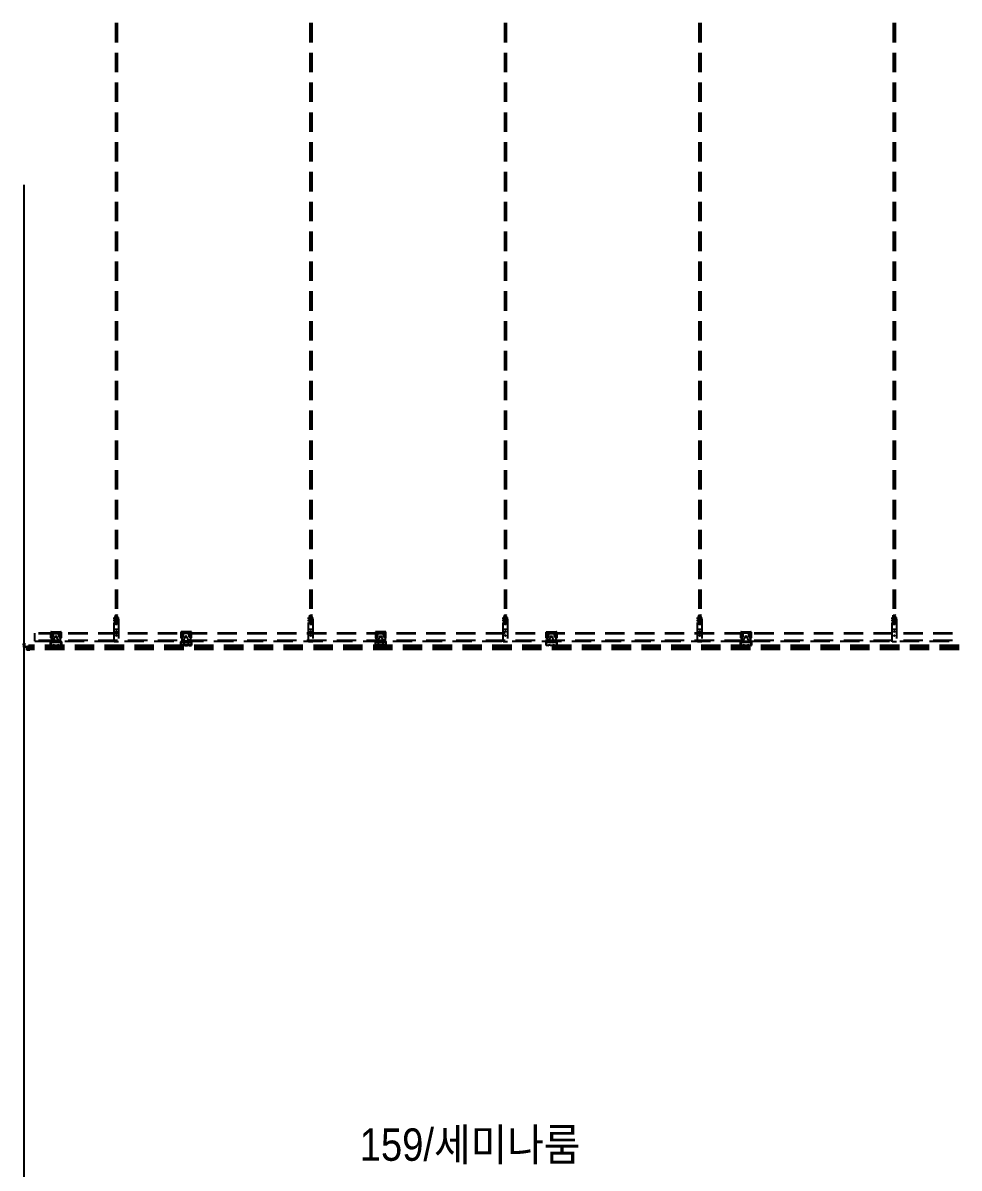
# Model space of a CAD drawing. Header units: millimetres. Extents: x -37526 to 92296, y -340 to 26760.
# Drawn here: x 50845 to 55178, y 5460 to 10760 of the extents above; entities that cross this region are included whole.
import ezdxf
from ezdxf.enums import TextEntityAlignment as Align

# ---------------------------------------------------------------- set-up
doc = ezdxf.new("R2010")
doc.units = ezdxf.units.MM
doc.header["$LTSCALE"] = 60
doc.linetypes.add('HID', pattern=[2.3, 1.5, -0.8])
doc.linetypes.add('HIDDEN', pattern=[2, 1, -1])
doc.layers.add('A-DOOR', color=4, linetype='Continuous')
doc.layers.add('인테리어', color=30, linetype='HIDDEN')
doc.layers.add('NOPLOT-TEXT', color=11, linetype='Continuous', plot=False)
doc.styles.add('Gtx', font='Dotum.ttf')

msp = doc.modelspace()

# ---------------------------------------------------------------- linework, layer by layer
at = {"layer": 'A-DOOR'}
msp.add_line((50850.1, 10010, 0), (50850.1, 3060), dxfattribs=at)
at = {"layer": '인테리어', "linetype": 'HID'}
for p, q in [((51273.2, 10760), (51273.2, 8018.7)), ((51282.2, 10760), (51282.2, 8020.5)), ((52173.2, 10760), (52173.2, 8018.7)), ((52182.2, 10760), (52182.2, 8020.5)), ((53073.2, 10760), (53073.2, 8018.7)), ((53082.2, 10760), (53082.2, 8020.5)), ((53973.2, 10760), (53973.2, 8018.7)), ((53982.2, 10760), (53982.2, 8020.5)), ((54873.2, 10760), (54873.2, 8018.7)), ((54882.2, 10760), (54882.2, 8020.5)), ((51267.7, 8001.3), (51267.7, 8007.5)), ((51285.2, 8008.4), (51270.2, 8008.4)), ((51272.4, 8017.5), (51283.4, 8019.7)), ((51272.4, 8017.5), (51273.2, 8018.7)), ((51272.4, 8015.5), (51283.4, 8017.7)), ((51272.4, 8017.5), (51273.2, 8016.7)), ((51272.4, 8015.5), (51273.2, 8016.7)), ((51272.4, 8013.5), (51283.4, 8015.6)), ((51272.4, 8015.5), (51273.2, 8014.6)), ((51272.4, 8013.5), (51273.2, 8014.6)), ((51272.4, 8011.4), (51283.4, 8013.6)), ((51272.4, 8013.5), (51273.2, 8012.6)), ((51272.4, 8011.4), (51273.2, 8012.6)), ((51272.4, 8009.4), (51283.4, 8011.6)), ((51272.4, 8011.4), (51273.2, 8010.5)), ((51272.4, 8009.4), (51273.2, 8010.5)), ((51272.4, 8009.4), (51273.2, 8008.5)), ((51272.7, 8001.2), (51272.7, 8007.5)), ((51273.2, 8018.7), (51282.2, 8020.5)), ((51273.2, 8018.7), (51282.2, 8020.5)), ((51273.2, 8016.7), (51282.2, 8018.5)), ((51273.2, 8016.7), (51282.2, 8018.5)), ((51273.2, 8014.6), (51282.2, 8016.4)), ((51273.2, 8014.6), (51282.2, 8016.4)), ((51273.2, 8012.6), (51282.2, 8014.4)), ((51273.2, 8012.6), (51282.2, 8014.4)), ((51273.2, 8010.5), (51282.2, 8012.3)), ((51273.2, 8010.5), (51282.2, 8012.3)), ((51273.2, 8008.5), (51282.2, 8010.3)), ((51273.2, 8008.5), (51282.2, 8010.3)), ((51277.6, 8008.4), (51283.4, 8009.5)), ((51282.2, 8020.5), (51283.4, 8019.7)), ((51282.2, 8018.5), (51283.4, 8019.7)), ((51282.2, 8018.5), (51283.4, 8017.7)), ((51282.2, 8016.4), (51283.4, 8017.7)), ((51282.2, 8016.4), (51283.4, 8015.6)), ((51282.2, 8014.4), (51283.4, 8015.6)), ((51282.2, 8014.4), (51283.4, 8013.6)), ((51282.2, 8012.3), (51283.4, 8013.6)), ((51282.2, 8012.3), (51283.4, 8011.6)), ((51282.2, 8010.3), (51283.4, 8011.6)), ((51282.2, 8010.3), (51283.4, 8009.5)), ((51282.3, 8008.4), (51283.4, 8009.5)), ((51282.7, 8001.2), (51282.7, 8007.5)), ((51287.7, 8001.3), (51287.7, 8007.5)), ((52167.7, 8001.3), (52167.7, 8007.5)), ((52185.2, 8008.4), (52170.2, 8008.4)), ((52172.4, 8017.5), (52183.4, 8019.7)), ((52172.4, 8017.5), (52173.2, 8018.7)), ((52172.4, 8015.5), (52183.4, 8017.7)), ((52172.4, 8017.5), (52173.2, 8016.7)), ((52172.4, 8015.5), (52173.2, 8016.7)), ((52172.4, 8013.5), (52183.4, 8015.6)), ((52172.4, 8015.5), (52173.2, 8014.6)), ((52172.4, 8013.5), (52173.2, 8014.6)), ((52172.4, 8011.4), (52183.4, 8013.6)), ((52172.4, 8013.5), (52173.2, 8012.6)), ((52172.4, 8011.4), (52173.2, 8012.6)), ((52172.4, 8009.4), (52183.4, 8011.6)), ((52172.4, 8011.4), (52173.2, 8010.5)), ((52172.4, 8009.4), (52173.2, 8010.5)), ((52172.4, 8009.4), (52173.2, 8008.5)), ((52172.7, 8001.2), (52172.7, 8007.5)), ((52173.2, 8018.7), (52182.2, 8020.5)), ((52173.2, 8018.7), (52182.2, 8020.5)), ((52173.2, 8016.7), (52182.2, 8018.5)), ((52173.2, 8016.7), (52182.2, 8018.5)), ((52173.2, 8014.6), (52182.2, 8016.4)), ((52173.2, 8014.6), (52182.2, 8016.4)), ((52173.2, 8012.6), (52182.2, 8014.4)), ((52173.2, 8012.6), (52182.2, 8014.4)), ((52173.2, 8010.5), (52182.2, 8012.3)), ((52173.2, 8010.5), (52182.2, 8012.3)), ((52173.2, 8008.5), (52182.2, 8010.3)), ((52173.2, 8008.5), (52182.2, 8010.3)), ((52177.6, 8008.4), (52183.4, 8009.5)), ((52182.2, 8020.5), (52183.4, 8019.7)), ((52182.2, 8018.5), (52183.4, 8019.7)), ((52182.2, 8018.5), (52183.4, 8017.7)), ((52182.2, 8016.4), (52183.4, 8017.7)), ((52182.2, 8016.4), (52183.4, 8015.6)), ((52182.2, 8014.4), (52183.4, 8015.6)), ((52182.2, 8014.4), (52183.4, 8013.6)), ((52182.2, 8012.3), (52183.4, 8013.6)), ((52182.2, 8012.3), (52183.4, 8011.6)), ((52182.2, 8010.3), (52183.4, 8011.6)), ((52182.2, 8010.3), (52183.4, 8009.5)), ((52182.3, 8008.4), (52183.4, 8009.5)), ((52182.7, 8001.2), (52182.7, 8007.5)), ((52187.7, 8001.3), (52187.7, 8007.5)), ((53067.7, 8001.3), (53067.7, 8007.5)), ((53085.2, 8008.4), (53070.2, 8008.4)), ((53072.4, 8017.5), (53083.4, 8019.7)), ((53072.4, 8017.5), (53073.2, 8018.7)), ((53072.4, 8015.5), (53083.4, 8017.7)), ((53072.4, 8017.5), (53073.2, 8016.7)), ((53072.4, 8015.5), (53073.2, 8016.7)), ((53072.4, 8013.5), (53083.4, 8015.6)), ((53072.4, 8015.5), (53073.2, 8014.6)), ((53072.4, 8013.5), (53073.2, 8014.6)), ((53072.4, 8011.4), (53083.4, 8013.6)), ((53072.4, 8013.5), (53073.2, 8012.6)), ((53072.4, 8011.4), (53073.2, 8012.6)), ((53072.4, 8009.4), (53083.4, 8011.6)), ((53072.4, 8011.4), (53073.2, 8010.5)), ((53072.4, 8009.4), (53073.2, 8010.5)), ((53072.4, 8009.4), (53073.2, 8008.5)), ((53072.7, 8001.2), (53072.7, 8007.5)), ((53073.2, 8018.7), (53082.2, 8020.5)), ((53073.2, 8018.7), (53082.2, 8020.5)), ((53073.2, 8016.7), (53082.2, 8018.5)), ((53073.2, 8016.7), (53082.2, 8018.5)), ((53073.2, 8014.6), (53082.2, 8016.4)), ((53073.2, 8014.6), (53082.2, 8016.4)), ((53073.2, 8012.6), (53082.2, 8014.4)), ((53073.2, 8012.6), (53082.2, 8014.4)), ((53073.2, 8010.5), (53082.2, 8012.3)), ((53073.2, 8010.5), (53082.2, 8012.3)), ((53073.2, 8008.5), (53082.2, 8010.3)), ((53073.2, 8008.5), (53082.2, 8010.3)), ((53077.6, 8008.4), (53083.4, 8009.5)), ((53082.2, 8020.5), (53083.4, 8019.7)), ((53082.2, 8018.5), (53083.4, 8019.7)), ((53082.2, 8018.5), (53083.4, 8017.7)), ((53082.2, 8016.4), (53083.4, 8017.7)), ((53082.2, 8016.4), (53083.4, 8015.6)), ((53082.2, 8014.4), (53083.4, 8015.6)), ((53082.2, 8014.4), (53083.4, 8013.6)), ((53082.2, 8012.3), (53083.4, 8013.6)), ((53082.2, 8012.3), (53083.4, 8011.6)), ((53082.2, 8010.3), (53083.4, 8011.6)), ((53082.2, 8010.3), (53083.4, 8009.5)), ((53082.3, 8008.4), (53083.4, 8009.5)), ((53082.7, 8001.2), (53082.7, 8007.5)), ((53087.7, 8001.3), (53087.7, 8007.5)), ((53967.7, 8001.3), (53967.7, 8007.5)), ((53985.2, 8008.4), (53970.2, 8008.4)), ((53972.4, 8017.5), (53983.4, 8019.7)), ((53972.4, 8017.5), (53973.2, 8018.7)), ((53972.4, 8015.5), (53983.4, 8017.7)), ((53972.4, 8017.5), (53973.2, 8016.7)), ((53972.4, 8015.5), (53973.2, 8016.7)), ((53972.4, 8013.5), (53983.4, 8015.6)), ((53972.4, 8015.5), (53973.2, 8014.6)), ((53972.4, 8013.5), (53973.2, 8014.6)), ((53972.4, 8011.4), (53983.4, 8013.6)), ((53972.4, 8013.5), (53973.2, 8012.6)), ((53972.4, 8011.4), (53973.2, 8012.6)), ((53972.4, 8009.4), (53983.4, 8011.6)), ((53972.4, 8011.4), (53973.2, 8010.5)), ((53972.4, 8009.4), (53973.2, 8010.5)), ((53972.4, 8009.4), (53973.2, 8008.5)), ((53972.7, 8001.2), (53972.7, 8007.5)), ((53973.2, 8018.7), (53982.2, 8020.5)), ((53973.2, 8018.7), (53982.2, 8020.5)), ((53973.2, 8016.7), (53982.2, 8018.5)), ((53973.2, 8016.7), (53982.2, 8018.5)), ((53973.2, 8014.6), (53982.2, 8016.4)), ((53973.2, 8014.6), (53982.2, 8016.4)), ((53973.2, 8012.6), (53982.2, 8014.4)), ((53973.2, 8012.6), (53982.2, 8014.4)), ((53973.2, 8010.5), (53982.2, 8012.3)), ((53973.2, 8010.5), (53982.2, 8012.3)), ((53973.2, 8008.5), (53982.2, 8010.3)), ((53973.2, 8008.5), (53982.2, 8010.3)), ((53977.6, 8008.4), (53983.4, 8009.5)), ((53982.2, 8020.5), (53983.4, 8019.7)), ((53982.2, 8018.5), (53983.4, 8019.7)), ((53982.2, 8018.5), (53983.4, 8017.7)), ((53982.2, 8016.4), (53983.4, 8017.7)), ((53982.2, 8016.4), (53983.4, 8015.6)), ((53982.2, 8014.4), (53983.4, 8015.6)), ((53982.2, 8014.4), (53983.4, 8013.6)), ((53982.2, 8012.3), (53983.4, 8013.6)), ((53982.2, 8012.3), (53983.4, 8011.6)), ((53982.2, 8010.3), (53983.4, 8011.6)), ((53982.2, 8010.3), (53983.4, 8009.5)), ((53982.3, 8008.4), (53983.4, 8009.5)), ((53982.7, 8001.2), (53982.7, 8007.5)), ((53987.7, 8001.3), (53987.7, 8007.5)), ((54867.7, 8001.3), (54867.7, 8007.5)), ((54885.2, 8008.4), (54870.2, 8008.4)), ((54872.4, 8017.5), (54883.4, 8019.7)), ((54872.4, 8017.5), (54873.2, 8018.7)), ((54872.4, 8015.5), (54883.4, 8017.7)), ((54872.4, 8017.5), (54873.2, 8016.7)), ((54872.4, 8015.5), (54873.2, 8016.7)), ((54872.4, 8013.5), (54883.4, 8015.6)), ((54872.4, 8015.5), (54873.2, 8014.6)), ((54872.4, 8013.5), (54873.2, 8014.6)), ((54872.4, 8011.4), (54883.4, 8013.6)), ((54872.4, 8013.5), (54873.2, 8012.6)), ((54872.4, 8011.4), (54873.2, 8012.6)), ((54872.4, 8009.4), (54883.4, 8011.6)), ((54872.4, 8011.4), (54873.2, 8010.5)), ((54872.4, 8009.4), (54873.2, 8010.5)), ((54872.4, 8009.4), (54873.2, 8008.5)), ((54872.7, 8001.2), (54872.7, 8007.5)), ((54873.2, 8018.7), (54882.2, 8020.5)), ((54873.2, 8018.7), (54882.2, 8020.5)), ((54873.2, 8016.7), (54882.2, 8018.5)), ((54873.2, 8016.7), (54882.2, 8018.5)), ((54873.2, 8014.6), (54882.2, 8016.4)), ((54873.2, 8014.6), (54882.2, 8016.4)), ((54873.2, 8012.6), (54882.2, 8014.4)), ((54873.2, 8012.6), (54882.2, 8014.4)), ((54873.2, 8010.5), (54882.2, 8012.3)), ((54873.2, 8010.5), (54882.2, 8012.3)), ((54873.2, 8008.5), (54882.2, 8010.3)), ((54873.2, 8008.5), (54882.2, 8010.3)), ((54877.6, 8008.4), (54883.4, 8009.5)), ((54882.2, 8020.5), (54883.4, 8019.7)), ((54882.2, 8018.5), (54883.4, 8019.7)), ((54882.2, 8018.5), (54883.4, 8017.7)), ((54882.2, 8016.4), (54883.4, 8017.7)), ((54882.2, 8016.4), (54883.4, 8015.6)), ((54882.2, 8014.4), (54883.4, 8015.6)), ((54882.2, 8014.4), (54883.4, 8013.6)), ((54882.2, 8012.3), (54883.4, 8013.6)), ((54882.2, 8012.3), (54883.4, 8011.6)), ((54882.2, 8010.3), (54883.4, 8011.6)), ((54882.2, 8010.3), (54883.4, 8009.5)), ((54882.3, 8008.4), (54883.4, 8009.5)), ((54882.7, 8001.2), (54882.7, 8007.5)), ((54887.7, 8001.3), (54887.7, 8007.5)), ((51267.7, 7991.3), (51267.7, 7997.5)), ((51270.2, 7990.4), (51272.7, 7990.4)), ((51272.4, 7989), (51279.4, 7990.4)), ((51272.4, 7989), (51273.2, 7990.2)), ((51272.4, 7986.9), (51283.4, 7989.1)), ((51272.4, 7989), (51273.2, 7988.1)), ((51272.4, 7986.9), (51273.2, 7988.1)), ((51272.4, 7984.9), (51283.4, 7987.1)), ((51272.4, 7986.9), (51273.2, 7986.1)), ((51272.4, 7984.9), (51273.2, 7986.1)), ((51272.4, 7982.9), (51283.4, 7985)), ((51272.4, 7984.9), (51273.2, 7984)), ((51272.4, 7982.9), (51273.2, 7984)), ((51272.4, 7980.8), (51283.4, 7983)), ((51272.4, 7982.9), (51273.2, 7982)), ((51272.4, 7980.8), (51273.2, 7982)), ((51272.4, 7978.8), (51283.4, 7981)), ((51272.4, 7980.8), (51273.2, 7980)), ((51272.4, 7978.8), (51273.2, 7980)), ((51272.4, 7978.8), (51273.2, 7977.9)), ((51272.7, 7991.2), (51272.7, 7997.5)), ((51272.7, 7990.4), (51282.7, 7990.4)), ((51273, 7990.4), (51273.2, 7990.2)), ((51273.2, 7990.2), (51274.3, 7990.4)), ((51273.2, 7990.2), (51274.3, 7990.4)), ((51273.2, 7988.1), (51282.2, 7989.9)), ((51273.2, 7988.1), (51282.2, 7989.9)), ((51273.2, 7986.1), (51282.2, 7987.9)), ((51273.2, 7986.1), (51282.2, 7987.9)), ((51273.2, 7984), (51282.2, 7985.8)), ((51273.2, 7984), (51282.2, 7985.8)), ((51273.2, 7982), (51282.2, 7983.8)), ((51273.2, 7982), (51282.2, 7983.8)), ((51273.2, 7980), (51282.2, 7981.8)), ((51273.2, 7980), (51282.2, 7981.8)), ((51273.2, 7977.9), (51282.2, 7979.7)), ((51273.2, 7977.9), (51282.2, 7979.7)), ((51273.2, 7977.9), (51282.2, 7977.9)), ((51282.2, 7989.9), (51282.6, 7990.4)), ((51282.2, 7989.9), (51283.4, 7989.1)), ((51282.2, 7987.9), (51283.4, 7989.1)), ((51282.2, 7987.9), (51283.4, 7987.1)), ((51282.2, 7985.8), (51283.4, 7987.1)), ((51282.2, 7985.8), (51283.4, 7985)), ((51282.2, 7983.8), (51283.4, 7985)), ((51282.2, 7983.8), (51283.4, 7983)), ((51282.2, 7981.8), (51283.4, 7983)), ((51282.2, 7981.8), (51283.4, 7981)), ((51282.2, 7979.7), (51283.4, 7981)), ((51282.2, 7979.7), (51282.2, 7977.9)), ((51282.7, 7991.2), (51282.7, 7997.5)), ((51282.7, 7990.4), (51285.2, 7990.4)), ((51287.7, 7991.3), (51287.7, 7997.5)), ((52167.7, 7991.3), (52167.7, 7997.5)), ((52170.2, 7990.4), (52172.7, 7990.4)), ((52172.4, 7989), (52179.4, 7990.4)), ((52172.4, 7989), (52173.2, 7990.2)), ((52172.4, 7986.9), (52183.4, 7989.1)), ((52172.4, 7989), (52173.2, 7988.1)), ((52172.4, 7986.9), (52173.2, 7988.1)), ((52172.4, 7984.9), (52183.4, 7987.1)), ((52172.4, 7986.9), (52173.2, 7986.1)), ((52172.4, 7984.9), (52173.2, 7986.1)), ((52172.4, 7982.9), (52183.4, 7985)), ((52172.4, 7984.9), (52173.2, 7984)), ((52172.4, 7982.9), (52173.2, 7984)), ((52172.4, 7980.8), (52183.4, 7983)), ((52172.4, 7982.9), (52173.2, 7982)), ((52172.4, 7980.8), (52173.2, 7982)), ((52172.4, 7978.8), (52183.4, 7981)), ((52172.4, 7980.8), (52173.2, 7980)), ((52172.4, 7978.8), (52173.2, 7980)), ((52172.4, 7978.8), (52173.2, 7977.9)), ((52172.7, 7991.2), (52172.7, 7997.5)), ((52172.7, 7990.4), (52182.7, 7990.4)), ((52173, 7990.4), (52173.2, 7990.2)), ((52173.2, 7990.2), (52174.3, 7990.4)), ((52173.2, 7990.2), (52174.3, 7990.4)), ((52173.2, 7988.1), (52182.2, 7989.9)), ((52173.2, 7988.1), (52182.2, 7989.9)), ((52173.2, 7986.1), (52182.2, 7987.9)), ((52173.2, 7986.1), (52182.2, 7987.9)), ((52173.2, 7984), (52182.2, 7985.8)), ((52173.2, 7984), (52182.2, 7985.8)), ((52173.2, 7982), (52182.2, 7983.8)), ((52173.2, 7982), (52182.2, 7983.8)), ((52173.2, 7980), (52182.2, 7981.8)), ((52173.2, 7980), (52182.2, 7981.8)), ((52173.2, 7977.9), (52182.2, 7979.7)), ((52173.2, 7977.9), (52182.2, 7979.7)), ((52173.2, 7977.9), (52182.2, 7977.9)), ((52182.2, 7989.9), (52182.6, 7990.4)), ((52182.2, 7989.9), (52183.4, 7989.1)), ((52182.2, 7987.9), (52183.4, 7989.1)), ((52182.2, 7987.9), (52183.4, 7987.1)), ((52182.2, 7985.8), (52183.4, 7987.1)), ((52182.2, 7985.8), (52183.4, 7985)), ((52182.2, 7983.8), (52183.4, 7985)), ((52182.2, 7983.8), (52183.4, 7983)), ((52182.2, 7981.8), (52183.4, 7983)), ((52182.2, 7981.8), (52183.4, 7981)), ((52182.2, 7979.7), (52183.4, 7981)), ((52182.2, 7979.7), (52182.2, 7977.9)), ((52182.7, 7991.2), (52182.7, 7997.5)), ((52182.7, 7990.4), (52185.2, 7990.4)), ((52187.7, 7991.3), (52187.7, 7997.5)), ((53067.7, 7991.3), (53067.7, 7997.5)), ((53070.2, 7990.4), (53072.7, 7990.4)), ((53072.4, 7989), (53079.4, 7990.4)), ((53072.4, 7989), (53073.2, 7990.2)), ((53072.4, 7986.9), (53083.4, 7989.1)), ((53072.4, 7989), (53073.2, 7988.1)), ((53072.4, 7986.9), (53073.2, 7988.1)), ((53072.4, 7984.9), (53083.4, 7987.1)), ((53072.4, 7986.9), (53073.2, 7986.1)), ((53072.4, 7984.9), (53073.2, 7986.1)), ((53072.4, 7982.9), (53083.4, 7985)), ((53072.4, 7984.9), (53073.2, 7984)), ((53072.4, 7982.9), (53073.2, 7984)), ((53072.4, 7980.8), (53083.4, 7983)), ((53072.4, 7982.9), (53073.2, 7982)), ((53072.4, 7980.8), (53073.2, 7982)), ((53072.4, 7978.8), (53083.4, 7981)), ((53072.4, 7980.8), (53073.2, 7980)), ((53072.4, 7978.8), (53073.2, 7980)), ((53072.4, 7978.8), (53073.2, 7977.9)), ((53072.7, 7991.2), (53072.7, 7997.5)), ((53072.7, 7990.4), (53082.7, 7990.4)), ((53073, 7990.4), (53073.2, 7990.2)), ((53073.2, 7990.2), (53074.3, 7990.4)), ((53073.2, 7990.2), (53074.3, 7990.4)), ((53073.2, 7988.1), (53082.2, 7989.9)), ((53073.2, 7988.1), (53082.2, 7989.9)), ((53073.2, 7986.1), (53082.2, 7987.9)), ((53073.2, 7986.1), (53082.2, 7987.9)), ((53073.2, 7984), (53082.2, 7985.8)), ((53073.2, 7984), (53082.2, 7985.8)), ((53073.2, 7982), (53082.2, 7983.8)), ((53073.2, 7982), (53082.2, 7983.8)), ((53073.2, 7980), (53082.2, 7981.8)), ((53073.2, 7980), (53082.2, 7981.8)), ((53073.2, 7977.9), (53082.2, 7979.7)), ((53073.2, 7977.9), (53082.2, 7979.7)), ((53073.2, 7977.9), (53082.2, 7977.9)), ((53082.2, 7989.9), (53082.6, 7990.4)), ((53082.2, 7989.9), (53083.4, 7989.1)), ((53082.2, 7987.9), (53083.4, 7989.1)), ((53082.2, 7987.9), (53083.4, 7987.1)), ((53082.2, 7985.8), (53083.4, 7987.1)), ((53082.2, 7985.8), (53083.4, 7985)), ((53082.2, 7983.8), (53083.4, 7985)), ((53082.2, 7983.8), (53083.4, 7983)), ((53082.2, 7981.8), (53083.4, 7983)), ((53082.2, 7981.8), (53083.4, 7981)), ((53082.2, 7979.7), (53083.4, 7981)), ((53082.2, 7979.7), (53082.2, 7977.9)), ((53082.7, 7991.2), (53082.7, 7997.5)), ((53082.7, 7990.4), (53085.2, 7990.4)), ((53087.7, 7991.3), (53087.7, 7997.5)), ((53967.7, 7991.3), (53967.7, 7997.5)), ((53970.2, 7990.4), (53972.7, 7990.4)), ((53972.4, 7989), (53979.4, 7990.4)), ((53972.4, 7989), (53973.2, 7990.2)), ((53972.4, 7986.9), (53983.4, 7989.1)), ((53972.4, 7989), (53973.2, 7988.1)), ((53972.4, 7986.9), (53973.2, 7988.1)), ((53972.4, 7984.9), (53983.4, 7987.1)), ((53972.4, 7986.9), (53973.2, 7986.1)), ((53972.4, 7984.9), (53973.2, 7986.1)), ((53972.4, 7982.9), (53983.4, 7985)), ((53972.4, 7984.9), (53973.2, 7984)), ((53972.4, 7982.9), (53973.2, 7984)), ((53972.4, 7980.8), (53983.4, 7983)), ((53972.4, 7982.9), (53973.2, 7982)), ((53972.4, 7980.8), (53973.2, 7982)), ((53972.4, 7978.8), (53983.4, 7981)), ((53972.4, 7980.8), (53973.2, 7980)), ((53972.4, 7978.8), (53973.2, 7980)), ((53972.4, 7978.8), (53973.2, 7977.9)), ((53972.7, 7991.2), (53972.7, 7997.5)), ((53972.7, 7990.4), (53982.7, 7990.4)), ((53973, 7990.4), (53973.2, 7990.2)), ((53973.2, 7990.2), (53974.3, 7990.4)), ((53973.2, 7990.2), (53974.3, 7990.4)), ((53973.2, 7988.1), (53982.2, 7989.9)), ((53973.2, 7988.1), (53982.2, 7989.9)), ((53973.2, 7986.1), (53982.2, 7987.9)), ((53973.2, 7986.1), (53982.2, 7987.9)), ((53973.2, 7984), (53982.2, 7985.8)), ((53973.2, 7984), (53982.2, 7985.8)), ((53973.2, 7982), (53982.2, 7983.8)), ((53973.2, 7982), (53982.2, 7983.8)), ((53973.2, 7980), (53982.2, 7981.8)), ((53973.2, 7980), (53982.2, 7981.8)), ((53973.2, 7977.9), (53982.2, 7979.7)), ((53973.2, 7977.9), (53982.2, 7979.7)), ((53973.2, 7977.9), (53982.2, 7977.9)), ((53982.2, 7989.9), (53982.6, 7990.4)), ((53982.2, 7989.9), (53983.4, 7989.1)), ((53982.2, 7987.9), (53983.4, 7989.1)), ((53982.2, 7987.9), (53983.4, 7987.1)), ((53982.2, 7985.8), (53983.4, 7987.1)), ((53982.2, 7985.8), (53983.4, 7985)), ((53982.2, 7983.8), (53983.4, 7985)), ((53982.2, 7983.8), (53983.4, 7983)), ((53982.2, 7981.8), (53983.4, 7983)), ((53982.2, 7981.8), (53983.4, 7981)), ((53982.2, 7979.7), (53983.4, 7981)), ((53982.2, 7979.7), (53982.2, 7977.9)), ((53982.7, 7991.2), (53982.7, 7997.5)), ((53982.7, 7990.4), (53985.2, 7990.4)), ((53987.7, 7991.3), (53987.7, 7997.5)), ((54867.7, 7991.3), (54867.7, 7997.5)), ((54870.2, 7990.4), (54872.7, 7990.4)), ((54872.4, 7989), (54879.4, 7990.4)), ((54872.4, 7989), (54873.2, 7990.2)), ((54872.4, 7986.9), (54883.4, 7989.1)), ((54872.4, 7989), (54873.2, 7988.1)), ((54872.4, 7986.9), (54873.2, 7988.1)), ((54872.4, 7984.9), (54883.4, 7987.1)), ((54872.4, 7986.9), (54873.2, 7986.1)), ((54872.4, 7984.9), (54873.2, 7986.1)), ((54872.4, 7982.9), (54883.4, 7985)), ((54872.4, 7984.9), (54873.2, 7984)), ((54872.4, 7982.9), (54873.2, 7984)), ((54872.4, 7980.8), (54883.4, 7983)), ((54872.4, 7982.9), (54873.2, 7982)), ((54872.4, 7980.8), (54873.2, 7982)), ((54872.4, 7978.8), (54883.4, 7981)), ((54872.4, 7980.8), (54873.2, 7980)), ((54872.4, 7978.8), (54873.2, 7980)), ((54872.4, 7978.8), (54873.2, 7977.9)), ((54872.7, 7991.2), (54872.7, 7997.5)), ((54872.7, 7990.4), (54882.7, 7990.4)), ((54873, 7990.4), (54873.2, 7990.2)), ((54873.2, 7990.2), (54874.3, 7990.4)), ((54873.2, 7990.2), (54874.3, 7990.4)), ((54873.2, 7988.1), (54882.2, 7989.9)), ((54873.2, 7988.1), (54882.2, 7989.9)), ((54873.2, 7986.1), (54882.2, 7987.9)), ((54873.2, 7986.1), (54882.2, 7987.9)), ((54873.2, 7984), (54882.2, 7985.8)), ((54873.2, 7984), (54882.2, 7985.8)), ((54873.2, 7982), (54882.2, 7983.8)), ((54873.2, 7982), (54882.2, 7983.8)), ((54873.2, 7980), (54882.2, 7981.8)), ((54873.2, 7980), (54882.2, 7981.8)), ((54873.2, 7977.9), (54882.2, 7979.7)), ((54873.2, 7977.9), (54882.2, 7979.7)), ((54873.2, 7977.9), (54882.2, 7977.9)), ((54882.2, 7989.9), (54882.6, 7990.4)), ((54882.2, 7989.9), (54883.4, 7989.1)), ((54882.2, 7987.9), (54883.4, 7989.1)), ((54882.2, 7987.9), (54883.4, 7987.1)), ((54882.2, 7985.8), (54883.4, 7987.1)), ((54882.2, 7985.8), (54883.4, 7985)), ((54882.2, 7983.8), (54883.4, 7985)), ((54882.2, 7983.8), (54883.4, 7983)), ((54882.2, 7981.8), (54883.4, 7983)), ((54882.2, 7981.8), (54883.4, 7981)), ((54882.2, 7979.7), (54883.4, 7981)), ((54882.2, 7979.7), (54882.2, 7977.9)), ((54882.7, 7991.2), (54882.7, 7997.5)), ((54882.7, 7990.4), (54885.2, 7990.4)), ((54887.7, 7991.3), (54887.7, 7997.5)), ((55147.5, 7935, 0), (50901.2, 7935, 0)), ((50901.2, 7899), (50901.2, 7935)), ((55147.5, 7933, 0), (50901.2, 7933, 0)), ((55147.5, 7901, 0), (50901.2, 7901, 0)), ((50901.2, 7899, 0), (55147.5, 7899, 0)), ((50978.5, 7935), (50978.5, 7901)), ((51018.5, 7935), (50978.5, 7935)), ((50978.5, 7901), (50982.5, 7899)), ((50982.5, 7899), (51014.5, 7899)), ((50982.6, 7894.5), (50998.5, 7924.3)), ((51014.5, 7894.5), (50998.5, 7924.3)), ((51018.5, 7901), (51014.5, 7899)), ((51018.5, 7935), (51018.5, 7901)), ((51581, 7935), (51581, 7901)), ((51581, 7935), (51621, 7935)), ((51581, 7901), (51585, 7899)), ((51585, 7894.5), (51601, 7924.3)), ((51617, 7899), (51585, 7899)), ((51616.9, 7894.5), (51601, 7924.3)), ((51621, 7901), (51617, 7899)), ((51621, 7935), (51621, 7901)), ((52481, 7935), (52481, 7901)), ((52481, 7935), (52521, 7935)), ((52481, 7901), (52485, 7899)), ((52485, 7894.5), (52501, 7924.3)), ((52517, 7899), (52485, 7899)), ((52516.9, 7894.5), (52501, 7924.3)), ((52521, 7901), (52517, 7899)), ((52521, 7935), (52521, 7901)), ((53271.5, 7935), (53271.5, 7901)), ((53311.5, 7935), (53271.5, 7935)), ((53271.5, 7901), (53275.5, 7899)), ((53275.5, 7894.5), (53291.5, 7924.3)), ((53275.5, 7899), (53307.5, 7899)), ((53307.5, 7894.5), (53291.5, 7924.3)), ((53311.5, 7901), (53307.5, 7899)), ((53311.5, 7935), (53311.5, 7901)), ((54171.5, 7935), (54171.5, 7901)), ((54211.5, 7935), (54171.5, 7935)), ((54171.5, 7901), (54175.5, 7899)), ((54175.5, 7894.5), (54191.5, 7924.3)), ((54175.5, 7899), (54207.5, 7899)), ((54207.5, 7894.5), (54191.5, 7924.3)), ((54211.5, 7901), (54207.5, 7899)), ((54211.5, 7935), (54211.5, 7901)), ((50845.4, 7881.6, 0), (50852.1, 7882.9, 0)), ((50845.4, 7881.6), (50852.1, 7882.9)), ((50845.4, 7881.6, 0), (50852.1, 7880.3, 0)), ((50845.4, 7881.6), (50852.1, 7880.3)), ((50852.1, 7883.5, 0), (50852.1, 7879.7, 0)), ((50852.1, 7883.5), (50852.1, 7879.7)), ((55177.5, 7879), (50871.2, 7879)), ((50871.2, 7860, 0), (50871.2, 7879, 0)), ((55177.5, 7869.5), (50871.2, 7869.5)), ((55177.5, 7860), (50871.2, 7860)), ((51014.5, 7894.5), (50982.6, 7894.5)), ((51585, 7894.5), (51616.9, 7894.5)), ((52485, 7894.5), (52516.9, 7894.5)), ((53307.5, 7894.5), (53275.5, 7894.5)), ((54207.5, 7894.5), (54175.5, 7894.5))]:
    msp.add_line(p, q, dxfattribs=at)
at = {"layer": '인테리어', "linetype": 'HID', "elevation": 0}
for points in [[(51267.7, 8000.4), (51287.7, 8000.4), (51287.7, 7895.4), (51267.7, 7895.4), (51267.7, 8000.4)], [(51267.7, 7998.4), (51287.7, 7998.4)], [(51267.7, 7953.5), (51287.7, 7953.5)], [(52167.7, 8000.4), (52187.7, 8000.4), (52187.7, 7895.4), (52167.7, 7895.4), (52167.7, 8000.4)], [(52167.7, 7998.4), (52187.7, 7998.4)], [(52167.7, 7953.5), (52187.7, 7953.5)], [(53067.7, 8000.4), (53087.7, 8000.4), (53087.7, 7895.4), (53067.7, 7895.4), (53067.7, 8000.4)], [(53067.7, 7998.4), (53087.7, 7998.4)], [(53067.7, 7953.5), (53087.7, 7953.5)], [(53967.7, 8000.4), (53987.7, 8000.4), (53987.7, 7895.4), (53967.7, 7895.4), (53967.7, 8000.4)], [(53967.7, 7998.4), (53987.7, 7998.4)], [(53967.7, 7953.5), (53987.7, 7953.5)], [(54867.7, 8000.4), (54887.7, 8000.4), (54887.7, 7895.4), (54867.7, 7895.4), (54867.7, 8000.4)], [(54867.7, 7998.4), (54887.7, 7998.4)], [(54867.7, 7953.5), (54887.7, 7953.5)]]:
    msp.add_lwpolyline(points, dxfattribs=at)
for points in [[(50985.1, 7881.8), (50991.2, 7881.8, -0.275955), (50992.1, 7881.2), (50992.6, 7880.4, 0.275955), (50993.5, 7879.8), (51003.6, 7879.8, 0.275955), (51004.5, 7880.4), (51004.9, 7881.2, -0.275955), (51005.8, 7881.8), (51011.9, 7881.8, -0.275955), (51012.8, 7881.2), (51013.3, 7880.4, 0.275955), (51014.2, 7879.8), (51021.7, 7879.8, 0.414214), (51022.7, 7880.8), (51022.7, 7896.3, 0.414214), (51021.9, 7897.2), (51018.5, 7897.2, 0.414214), (51017.7, 7896.3), (51017.7, 7894.7), (51016.9, 7894.7), (51016.9, 7896.3, -0.414214), (51018.5, 7898), (51021.9, 7898, -0.414214), (51023.5, 7896.3), (51023.5, 7880, -0.414214), (51022.5, 7879), (51013.7, 7879, -0.275955), (51012.8, 7879.5), (51012.3, 7880.4, 0.275955), (51011.5, 7880.9), (51006.3, 7880.9, 0.275955), (51005.4, 7880.4), (51005, 7879.5, -0.275955), (51004.1, 7879), (50993, 7879, -0.275955), (50992.1, 7879.5), (50991.6, 7880.4, 0.275955), (50990.7, 7880.9), (50985.6, 7880.9, 0.275955), (50984.7, 7880.4), (50984.3, 7879.5, -0.275955), (50983.4, 7879), (50974.5, 7879, -0.414214), (50973.5, 7880), (50973.5, 7896.3, -0.414214), (50975.2, 7898), (50978.5, 7898, -0.414214), (50980.2, 7896.3), (50980.2, 7894.7), (50979.4, 7894.7), (50979.4, 7896.3, 0.414214), (50978.5, 7897.2), (50975.2, 7897.2, 0.414214), (50974.4, 7896.3), (50974.4, 7880.8, 0.414214), (50975.4, 7879.8), (50982.9, 7879.8, 0.275955), (50983.8, 7880.4), (50984.2, 7881.2, -0.275955)], [(51016.1, 7905.9), (51016.1, 7894.5), (51021.8, 7894.5), (51021.8, 7892.5), (50975.3, 7892.5), (50975.3, 7894.5), (50980.9, 7894.5), (50980.9, 7905.9), (50974, 7914.7), (50974, 7939.8, -0.414214), (50975.7, 7941.5), (51021.4, 7941.5, -0.414214), (51023, 7939.8), (51023, 7914.7)], [(50980.6, 7932), (50980.6, 7917.9, 0.414214), (50981.6, 7916.9), (50984.4, 7916.9, 0.414214), (50985.4, 7917.9), (50985.4, 7932, 0.414214), (50984.4, 7933), (50981.6, 7933, 0.414214)], [(51016.4, 7932), (51016.4, 7917.9, -0.414214), (51015.4, 7916.9), (51012.7, 7916.9, -0.414214), (51011.7, 7917.9), (51011.7, 7932, -0.414214), (51012.7, 7933), (51015.4, 7933, -0.414214)], [(51614.4, 7881.8), (51608.3, 7881.8, 0.275955), (51607.4, 7881.2), (51606.9, 7880.4, -0.275955), (51606, 7879.8), (51595.9, 7879.8, -0.275955), (51595, 7880.4), (51594.6, 7881.2, 0.275955), (51593.7, 7881.8), (51587.6, 7881.8, 0.275955), (51586.7, 7881.2), (51586.2, 7880.4, -0.275955), (51585.3, 7879.8), (51577.8, 7879.8, -0.414214), (51576.8, 7880.8), (51576.8, 7896.3, -0.414214), (51577.6, 7897.2), (51581, 7897.2, -0.414214), (51581.8, 7896.3), (51581.8, 7894.7), (51582.6, 7894.7), (51582.6, 7896.3, 0.414214), (51581, 7898), (51577.6, 7898, 0.414214), (51576, 7896.3), (51576, 7880, 0.414214), (51577, 7879), (51585.8, 7879, 0.275955), (51586.7, 7879.5), (51587.2, 7880.4, -0.275955), (51588.1, 7880.9), (51593.2, 7880.9, -0.275955), (51594.1, 7880.4), (51594.5, 7879.5, 0.275955), (51595.4, 7879), (51606.5, 7879, 0.275955), (51607.4, 7879.5), (51607.9, 7880.4, -0.275955), (51608.8, 7880.9), (51613.9, 7880.9, -0.275955), (51614.8, 7880.4), (51615.2, 7879.5, 0.275955), (51616.1, 7879), (51625, 7879, 0.414214), (51626, 7880), (51626, 7896.3, 0.414214), (51624.3, 7898), (51621, 7898, 0.414214), (51619.3, 7896.3), (51619.3, 7894.7), (51620.1, 7894.7), (51620.1, 7896.3, -0.414214), (51621, 7897.2), (51624.3, 7897.2, -0.414214), (51625.1, 7896.3), (51625.1, 7880.8, -0.414214), (51624.1, 7879.8), (51616.6, 7879.8, -0.275955), (51615.7, 7880.4), (51615.3, 7881.2, 0.275955)], [(51583.4, 7905.9), (51583.4, 7894.5), (51577.7, 7894.5), (51577.7, 7892.5), (51624.2, 7892.5), (51624.2, 7894.5), (51618.6, 7894.5), (51618.6, 7905.9), (51625.5, 7914.7), (51625.5, 7939.8, 0.414214), (51623.8, 7941.5), (51578.1, 7941.5, 0.414214), (51576.5, 7939.8), (51576.5, 7914.7)], [(51583.1, 7932), (51583.1, 7917.9, 0.414214), (51584.1, 7916.9), (51586.8, 7916.9, 0.414214), (51587.8, 7917.9), (51587.8, 7932, 0.414214), (51586.8, 7933), (51584.1, 7933, 0.414214)], [(51618.9, 7932), (51618.9, 7917.9, -0.414214), (51617.9, 7916.9), (51615.1, 7916.9, -0.414214), (51614.1, 7917.9), (51614.1, 7932, -0.414214), (51615.1, 7933), (51617.9, 7933, -0.414214)], [(52514.4, 7881.8), (52508.3, 7881.8, 0.275955), (52507.4, 7881.2), (52506.9, 7880.4, -0.275955), (52506, 7879.8), (52495.9, 7879.8, -0.275955), (52495, 7880.4), (52494.6, 7881.2, 0.275955), (52493.7, 7881.8), (52487.6, 7881.8, 0.275955), (52486.7, 7881.2), (52486.2, 7880.4, -0.275955), (52485.3, 7879.8), (52477.8, 7879.8, -0.414214), (52476.8, 7880.8), (52476.8, 7896.3, -0.414214), (52477.6, 7897.2), (52481, 7897.2, -0.414214), (52481.8, 7896.3), (52481.8, 7894.7), (52482.6, 7894.7), (52482.6, 7896.3, 0.414214), (52481, 7898), (52477.6, 7898, 0.414214), (52476, 7896.3), (52476, 7880, 0.414214), (52477, 7879), (52485.8, 7879, 0.275955), (52486.7, 7879.5), (52487.2, 7880.4, -0.275955), (52488.1, 7880.9), (52493.2, 7880.9, -0.275955), (52494.1, 7880.4), (52494.5, 7879.5, 0.275955), (52495.4, 7879), (52506.5, 7879, 0.275955), (52507.4, 7879.5), (52507.9, 7880.4, -0.275955), (52508.8, 7880.9), (52513.9, 7880.9, -0.275955), (52514.8, 7880.4), (52515.2, 7879.5, 0.275955), (52516.1, 7879), (52525, 7879, 0.414214), (52526, 7880), (52526, 7896.3, 0.414214), (52524.3, 7898), (52521, 7898, 0.414214), (52519.3, 7896.3), (52519.3, 7894.7), (52520.1, 7894.7), (52520.1, 7896.3, -0.414214), (52521, 7897.2), (52524.3, 7897.2, -0.414214), (52525.1, 7896.3), (52525.1, 7880.8, -0.414214), (52524.1, 7879.8), (52516.6, 7879.8, -0.275955), (52515.7, 7880.4), (52515.3, 7881.2, 0.275955)], [(52483.4, 7905.9), (52483.4, 7894.5), (52477.7, 7894.5), (52477.7, 7892.5), (52524.2, 7892.5), (52524.2, 7894.5), (52518.6, 7894.5), (52518.6, 7905.9), (52525.5, 7914.7), (52525.5, 7939.8, 0.414214), (52523.8, 7941.5), (52478.1, 7941.5, 0.414214), (52476.5, 7939.8), (52476.5, 7914.7)], [(52483.1, 7932), (52483.1, 7917.9, 0.414214), (52484.1, 7916.9), (52486.8, 7916.9, 0.414214), (52487.8, 7917.9), (52487.8, 7932, 0.414214), (52486.8, 7933), (52484.1, 7933, 0.414214)], [(52518.9, 7932), (52518.9, 7917.9, -0.414214), (52517.9, 7916.9), (52515.1, 7916.9, -0.414214), (52514.1, 7917.9), (52514.1, 7932, -0.414214), (52515.1, 7933), (52517.9, 7933, -0.414214)], [(53278.1, 7881.8), (53284.2, 7881.8, -0.275955), (53285.1, 7881.2), (53285.6, 7880.4, 0.275955), (53286.4, 7879.8), (53296.5, 7879.8, 0.275955), (53297.4, 7880.4), (53297.9, 7881.2, -0.275955), (53298.8, 7881.8), (53304.9, 7881.8, -0.275955), (53305.8, 7881.2), (53306.3, 7880.4, 0.275955), (53307.1, 7879.8), (53314.7, 7879.8, 0.414214), (53315.7, 7880.8), (53315.7, 7896.3, 0.414214), (53314.8, 7897.2), (53311.5, 7897.2, 0.414214), (53310.7, 7896.3), (53310.7, 7894.7), (53309.8, 7894.7), (53309.8, 7896.3, -0.414214), (53311.5, 7898), (53314.8, 7898, -0.414214), (53316.5, 7896.3), (53316.5, 7880, -0.414214), (53315.5, 7879), (53306.6, 7879, -0.275955), (53305.8, 7879.5), (53305.3, 7880.4, 0.275955), (53304.4, 7880.9), (53299.3, 7880.9, 0.275955), (53298.4, 7880.4), (53297.9, 7879.5, -0.275955), (53297, 7879), (53285.9, 7879, -0.275955), (53285.1, 7879.5), (53284.6, 7880.4, 0.275955), (53283.7, 7880.9), (53278.6, 7880.9, 0.275955), (53277.7, 7880.4), (53277.2, 7879.5, -0.275955), (53276.3, 7879), (53267.5, 7879, -0.414214), (53266.5, 7880), (53266.5, 7896.3, -0.414214), (53268.2, 7898), (53271.5, 7898, -0.414214), (53273.2, 7896.3), (53273.2, 7894.7), (53272.3, 7894.7), (53272.3, 7896.3, 0.414214), (53271.5, 7897.2), (53268.2, 7897.2, 0.414214), (53267.3, 7896.3), (53267.3, 7880.8, 0.414214), (53268.3, 7879.8), (53275.8, 7879.8, 0.275955), (53276.7, 7880.4), (53277.2, 7881.2, -0.275955)], [(53309.1, 7905.9), (53309.1, 7894.5), (53314.7, 7894.5), (53314.7, 7892.5), (53268.3, 7892.5), (53268.3, 7894.5), (53273.9, 7894.5), (53273.9, 7905.9), (53267, 7914.7), (53267, 7939.8, -0.414214), (53268.7, 7941.5), (53314.3, 7941.5, -0.414214), (53316, 7939.8), (53316, 7914.7)], [(53273.6, 7932), (53273.6, 7917.9, 0.414214), (53274.6, 7916.9), (53277.4, 7916.9, 0.414214), (53278.4, 7917.9), (53278.4, 7932, 0.414214), (53277.4, 7933), (53274.6, 7933, 0.414214)], [(53309.4, 7932), (53309.4, 7917.9, -0.414214), (53308.4, 7916.9), (53305.6, 7916.9, -0.414214), (53304.6, 7917.9), (53304.6, 7932, -0.414214), (53305.6, 7933), (53308.4, 7933, -0.414214)], [(54178.1, 7881.8), (54184.2, 7881.8, -0.275955), (54185.1, 7881.2), (54185.6, 7880.4, 0.275955), (54186.4, 7879.8), (54196.5, 7879.8, 0.275955), (54197.4, 7880.4), (54197.9, 7881.2, -0.275955), (54198.8, 7881.8), (54204.9, 7881.8, -0.275955), (54205.8, 7881.2), (54206.3, 7880.4, 0.275955), (54207.1, 7879.8), (54214.7, 7879.8, 0.414214), (54215.7, 7880.8), (54215.7, 7896.3, 0.414214), (54214.8, 7897.2), (54211.5, 7897.2, 0.414214), (54210.7, 7896.3), (54210.7, 7894.7), (54209.8, 7894.7), (54209.8, 7896.3, -0.414214), (54211.5, 7898), (54214.8, 7898, -0.414214), (54216.5, 7896.3), (54216.5, 7880, -0.414214), (54215.5, 7879), (54206.6, 7879, -0.275955), (54205.8, 7879.5), (54205.3, 7880.4, 0.275955), (54204.4, 7880.9), (54199.3, 7880.9, 0.275955), (54198.4, 7880.4), (54197.9, 7879.5, -0.275955), (54197, 7879), (54185.9, 7879, -0.275955), (54185.1, 7879.5), (54184.6, 7880.4, 0.275955), (54183.7, 7880.9), (54178.6, 7880.9, 0.275955), (54177.7, 7880.4), (54177.2, 7879.5, -0.275955), (54176.3, 7879), (54167.5, 7879, -0.414214), (54166.5, 7880), (54166.5, 7896.3, -0.414214), (54168.2, 7898), (54171.5, 7898, -0.414214), (54173.2, 7896.3), (54173.2, 7894.7), (54172.3, 7894.7), (54172.3, 7896.3, 0.414214), (54171.5, 7897.2), (54168.2, 7897.2, 0.414214), (54167.3, 7896.3), (54167.3, 7880.8, 0.414214), (54168.3, 7879.8), (54175.8, 7879.8, 0.275955), (54176.7, 7880.4), (54177.2, 7881.2, -0.275955)], [(54209.1, 7905.9), (54209.1, 7894.5), (54214.7, 7894.5), (54214.7, 7892.5), (54168.3, 7892.5), (54168.3, 7894.5), (54173.9, 7894.5), (54173.9, 7905.9), (54167, 7914.7), (54167, 7939.8, -0.414214), (54168.7, 7941.5), (54214.3, 7941.5, -0.414214), (54216, 7939.8), (54216, 7914.7)], [(54173.6, 7932), (54173.6, 7917.9, 0.414214), (54174.6, 7916.9), (54177.4, 7916.9, 0.414214), (54178.4, 7917.9), (54178.4, 7932, 0.414214), (54177.4, 7933), (54174.6, 7933, 0.414214)], [(54209.4, 7932), (54209.4, 7917.9, -0.414214), (54208.4, 7916.9), (54205.6, 7916.9, -0.414214), (54204.6, 7917.9), (54204.6, 7932, -0.414214), (54205.6, 7933), (54208.4, 7933, -0.414214)]]:
    msp.add_lwpolyline(points, format="xyb", close=True, dxfattribs=at)
at = {"layer": '인테리어', "linetype": 'HID', "const_width": 0.1, "elevation": 0}
for points in [[(50845.4, 7881.6), (50855.5, 7881.6)], [(50845.4, 7881.6), (50855.5, 7881.6)], [(50856.5, 7881.6), (50857.4, 7881.6)], [(50856.5, 7881.6), (50857.4, 7881.6)]]:
    msp.add_lwpolyline(points, dxfattribs=at)
at = {"layer": '인테리어', "linetype": 'HID', "elevation": 0}
msp.add_lwpolyline([(50850.1, 7889.6), (50852.1, 7889.6), (50852.1, 7873.6), (50865.5, 7873.6), (50865.5, 7859.2), (50876, 7859.2), (50876, 7860), (50877.9, 7860), (50877.9, 7857.2), (50863.5, 7857.2), (50863.5, 7871.6), (50850.1, 7871.6)], close=True, dxfattribs=at)
at = {"layer": '인테리어', "linetype": 'HID'}
for centre in [(51277.7, 7942.9), (51277.7, 7924.6), (52177.7, 7942.9), (52177.7, 7924.6), (53077.7, 7942.9), (53077.7, 7924.6), (53977.7, 7942.9), (53977.7, 7924.6), (54877.7, 7942.9), (54877.7, 7924.6)]:
    msp.add_circle(centre, 2.5, dxfattribs=at)
for centre, radius, start, end in [((51270.2, 8004.3), 4.07, 52.1211, 127.8789), ((51277.7, 7993.4), 15, 70.5288, 109.4712), ((51285.2, 8004.3), 4.07, 52.1211, 127.8789), ((52170.2, 8004.3), 4.07, 52.1211, 127.8789), ((52177.7, 7993.4), 15, 70.5288, 109.4712), ((52185.2, 8004.3), 4.07, 52.1211, 127.8789), ((53070.2, 8004.3), 4.07, 52.1211, 127.8789), ((53077.7, 7993.4), 15, 70.5288, 109.4712), ((53085.2, 8004.3), 4.07, 52.1211, 127.8789), ((53970.2, 8004.3), 4.07, 52.1211, 127.8789), ((53977.7, 7993.4), 15, 70.5288, 109.4712), ((53985.2, 8004.3), 4.07, 52.1211, 127.8789), ((54870.2, 8004.3), 4.07, 52.1211, 127.8789), ((54877.7, 7993.4), 15, 70.5288, 109.4712), ((54885.2, 8004.3), 4.07, 52.1211, 127.8789), ((51270.2, 8004.4), 4, 231.3178, 308.6822), ((51270.2, 7994.3), 4.07, 52.1211, 127.8789), ((51270.2, 7994.4), 4, 231.3178, 308.6822), ((51277.7, 8015.4), 15, 250.5288, 289.4712), ((51277.7, 7983.4), 15, 70.5288, 109.4712), ((51277.7, 8005.4), 15, 250.5288, 289.4712), ((51285.2, 8004.4), 4, 231.3178, 308.6822), ((51285.2, 7994.3), 4.07, 52.1211, 127.8789), ((51285.2, 7994.4), 4, 231.3178, 308.6822), ((52170.2, 8004.4), 4, 231.3178, 308.6822), ((52170.2, 7994.3), 4.07, 52.1211, 127.8789), ((52170.2, 7994.4), 4, 231.3178, 308.6822), ((52177.7, 8015.4), 15, 250.5288, 289.4712), ((52177.7, 7983.4), 15, 70.5288, 109.4712), ((52177.7, 8005.4), 15, 250.5288, 289.4712), ((52185.2, 8004.4), 4, 231.3178, 308.6822), ((52185.2, 7994.3), 4.07, 52.1211, 127.8789), ((52185.2, 7994.4), 4, 231.3178, 308.6822), ((53070.2, 8004.4), 4, 231.3178, 308.6822), ((53070.2, 7994.3), 4.07, 52.1211, 127.8789), ((53070.2, 7994.4), 4, 231.3178, 308.6822), ((53077.7, 8015.4), 15, 250.5288, 289.4712), ((53077.7, 7983.4), 15, 70.5288, 109.4712), ((53077.7, 8005.4), 15, 250.5288, 289.4712), ((53085.2, 8004.4), 4, 231.3178, 308.6822), ((53085.2, 7994.3), 4.07, 52.1211, 127.8789), ((53085.2, 7994.4), 4, 231.3178, 308.6822), ((53970.2, 8004.4), 4, 231.3178, 308.6822), ((53970.2, 7994.3), 4.07, 52.1211, 127.8789), ((53970.2, 7994.4), 4, 231.3178, 308.6822), ((53977.7, 8015.4), 15, 250.5288, 289.4712), ((53977.7, 7983.4), 15, 70.5288, 109.4712), ((53977.7, 8005.4), 15, 250.5288, 289.4712), ((53985.2, 8004.4), 4, 231.3178, 308.6822), ((53985.2, 7994.3), 4.07, 52.1211, 127.8789), ((53985.2, 7994.4), 4, 231.3178, 308.6822), ((54870.2, 8004.4), 4, 231.3178, 308.6822), ((54870.2, 7994.3), 4.07, 52.1211, 127.8789), ((54870.2, 7994.4), 4, 231.3178, 308.6822), ((54877.7, 8015.4), 15, 250.5288, 289.4712), ((54877.7, 7983.4), 15, 70.5288, 109.4712), ((54877.7, 8005.4), 15, 250.5288, 289.4712), ((54885.2, 8004.4), 4, 231.3178, 308.6822), ((54885.2, 7994.3), 4.07, 52.1211, 127.8789), ((54885.2, 7994.4), 4, 231.3178, 308.6822), ((50852.1, 7881.6, 0), 1.87, 11.7931, 90), ((50852.1, 7881.6), 1.87, 11.7931, 90), ((50852.1, 7881.6, 0), 1.87, 270, 348.2069), ((50852.1, 7881.6), 1.87, 270, 348.2069), ((50854, 7881.6, 0), 0.384, 95.8966, 264.1034), ((50854, 7881.6), 0.384, 95.8966, 264.1034)]:
    msp.add_arc(centre, radius, start, end, dxfattribs=at)

# ---------------------------------------------------------------- texts
at = {"layer": 'NOPLOT-TEXT', "style": 'Gtx', "width": 0.9}
msp.add_text('159/세미나룸', height=150, dxfattribs=at).set_placement((52914.7, 5570.3), align=Align.MIDDLE)

doc.saveas('drawing.dxf')
